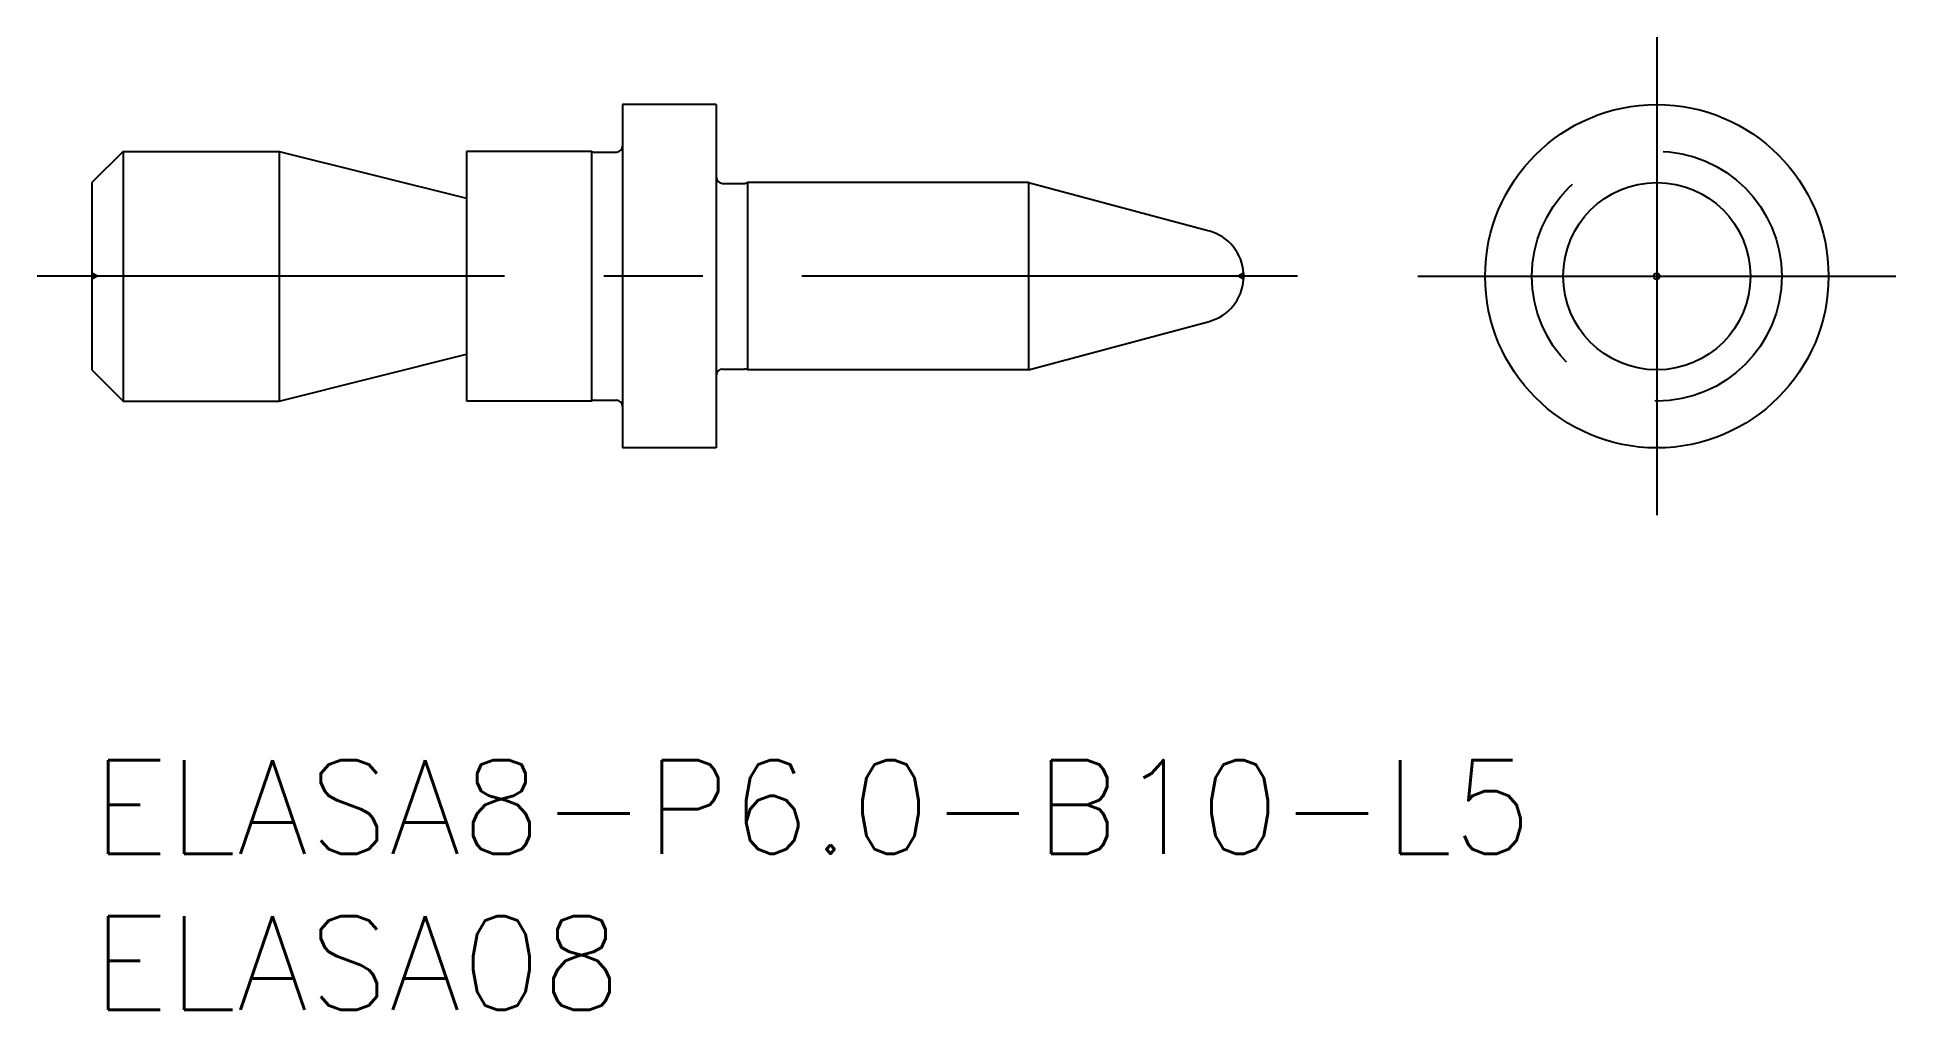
# Model space of a CAD drawing. Extents: x -1.8 to 57.8, y -8 to 23.2.
import ezdxf

# ---------------------------------------------------------------- set-up
doc = ezdxf.new("R2010")
doc.units = 0
doc.header["$LTSCALE"] = 0.5
doc.linetypes.add('CENTER', pattern=[50.8, 31.75, -6.35, 6.35, -6.35])
doc.linetypes.add('DASHED', pattern=[19.05, 12.7, -6.35])
for name, color, linetype in [('MSM_CENTER', 1, 'CENTER'), ('MSM_CONTINUOUS', 7, 'CONTINUOUS'), ('MSM_DASHED', 4, 'DASHED'), ('MSM_PART_NUMBER', 7, 'CONTINUOUS')]:
    doc.layers.add(name, color=color, linetype=linetype)
doc.styles.get("Standard").update_dxf_attribs({"font": 'txt.shx', "height": 1, "bigfont": 'bigfont.shx'})

# ---------------------------------------------------------------- blocks, each defined once
blk = doc.blocks.new('*U21')
at = {"layer": 'MSM_PART_NUMBER'}
blk.add_text('ELASA8-P6.0-B10-L5', height=3, dxfattribs=at).set_placement((0, -3))
blk = doc.blocks.new('*U22')
at = {"layer": 'MSM_PART_NUMBER'}
blk.add_text('ELASA08', height=3, dxfattribs=at).set_placement((0, -8))

msp = doc.modelspace()

# ---------------------------------------------------------------- linework, layer by layer
at = {"layer": 'MSM_CENTER'}
for p, q in [((50.135, 23.157), (50.135, 7.843)), ((38.621, 15.5), (-1.755, 15.5)), ((42.478, 15.5), (57.792, 15.5))]:
    msp.add_line(p, q, dxfattribs=at)
at = {"layer": 'MSM_CONTINUOUS'}
for p, q in [((17, 21), (17, 10)), ((20, 21), (17, 21)), ((20, 21), (20, 10)), ((1, 19.5), (0, 18.5)), ((1, 19.5), (6, 19.5)), ((1, 19.5), (1, 11.5)), ((6, 19.5), (6, 11.5)), ((6, 19.5), (12, 18)), ((12, 19.5), (12, 11.5)), ((16, 19.5), (12, 19.5)), ((16, 19.5), (16, 11.5)), ((16.097, 19.475), (16.8, 19.475)), ((0, 18.5), (0, 12.5)), ((20.2, 18.475), (20.903, 18.475)), ((30, 18.5), (21, 18.5)), ((21, 18.5), (21, 12.5)), ((30, 18.5), (30, 12.5)), ((30, 18.5), (35.789, 16.949)), ((36.897, 15.598), (36.897, 15.402)), ((30, 12.5), (35.789, 14.051)), ((6, 11.5), (12, 13)), ((20.2, 12.525), (20.903, 12.525)), ((0, 12.5), (1, 11.5)), ((30, 12.5), (21, 12.5)), ((1, 11.5), (6, 11.5)), ((16, 11.5), (12, 11.5)), ((16.097, 11.525), (16.8, 11.525)), ((20, 10), (17, 10))]:
    msp.add_line(p, q, dxfattribs=at)
for radius in [5.5, 3, 0.0981]:
    msp.add_circle((50.135, 15.5), radius, dxfattribs=at)
for centre, radius, start, end in [((16.8, 19.675), 0.2, 270, 0), ((16.097, 19.675), 0.2, 241.04498, 270), ((20.2, 18.675), 0.2, 180, 270), ((20.903, 18.675), 0.2, 270, 298.95502), ((35.401, 15.5), 1.5, 3.75152, 75), ((35.401, 15.5), 1.5, 285, 356.24848), ((20.2, 12.325), 0.2, 90, 180), ((20.903, 12.325), 0.2, 61.04498, 90), ((16.097, 11.325), 0.2, 90, 118.95502), ((16.8, 11.325), 0.2, 0, 90)]:
    msp.add_arc(centre, radius, start, end, dxfattribs=at)
at = {"layer": 'MSM_DASHED'}
for p, q in [((0.173, 15.5), (0, 15.6)), ((0.173, 15.5), (0, 15.4)), ((36.897, 15.598), (36.727, 15.5)), ((36.897, 15.402), (36.727, 15.5))]:
    msp.add_line(p, q, dxfattribs=at)
msp.add_circle((50.135, 15.5), 4, dxfattribs=at)

# ---------------------------------------------------------------- block references
at = {"layer": 'MSM_CONTINUOUS'}
for name in ['*U21', '*U22']:
    msp.add_blockref(name, (0, 0), dxfattribs=at)

doc.saveas('drawing.dxf')
